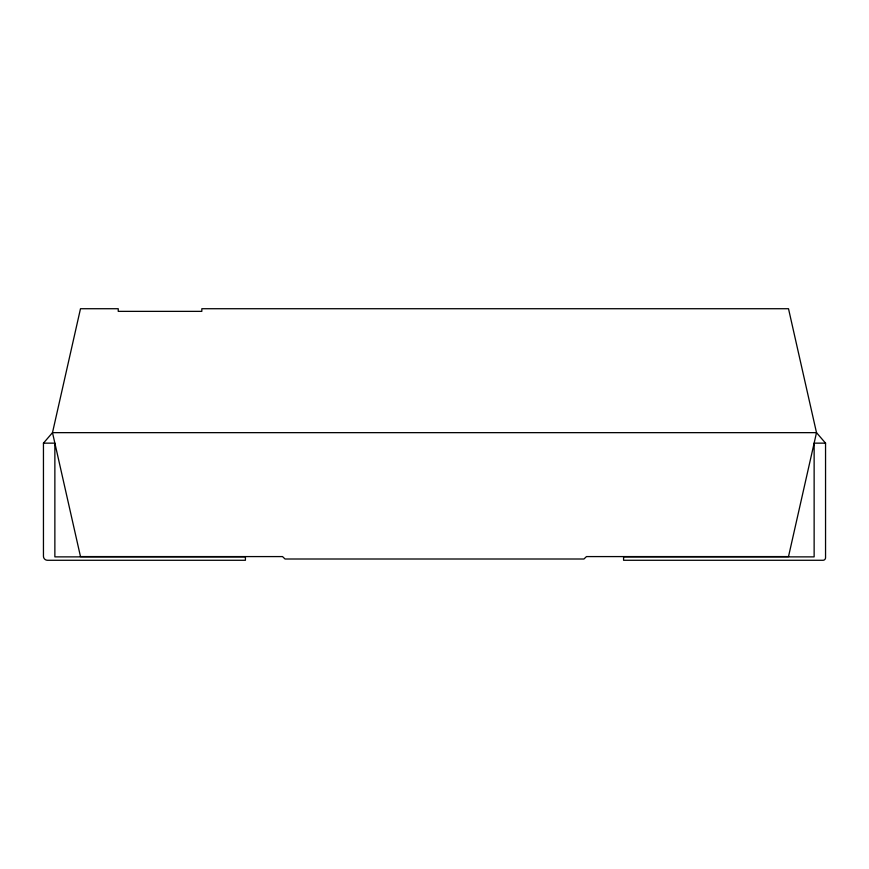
<?xml version="1.0" encoding="UTF-8"?>
<svg xmlns="http://www.w3.org/2000/svg" width="869" height="869" viewBox="0 0 869 869"><rect width="100%" height="100%" fill="white"/><g stroke="black" fill="none" stroke-linecap="round" stroke-linejoin="round"><path stroke-width="1.3" d="M43.45 443.147L54.866 443.147L54.866 556.877L245.416 556.877L245.416 560.277L47.469 560.277A4.019 4.019 0 0 1 43.45 556.258L43.45 443.147L52.498 432.653L80.491 308.723L118.238 308.723L118.238 311.363L201.825 311.363L201.825 308.723L788.509 308.723L816.502 432.653L788.509 556.584L586.477 556.584L583.946 559.006L285.054 559.006L282.523 556.584L80.491 556.584L52.498 432.653L816.502 432.653L825.55 443.147L825.55 557.713A2.553 2.553 0 0 1 822.997 560.277L623.584 560.277L623.584 556.877L814.134 556.877L814.134 443.147L825.55 443.147"/></g></svg>
